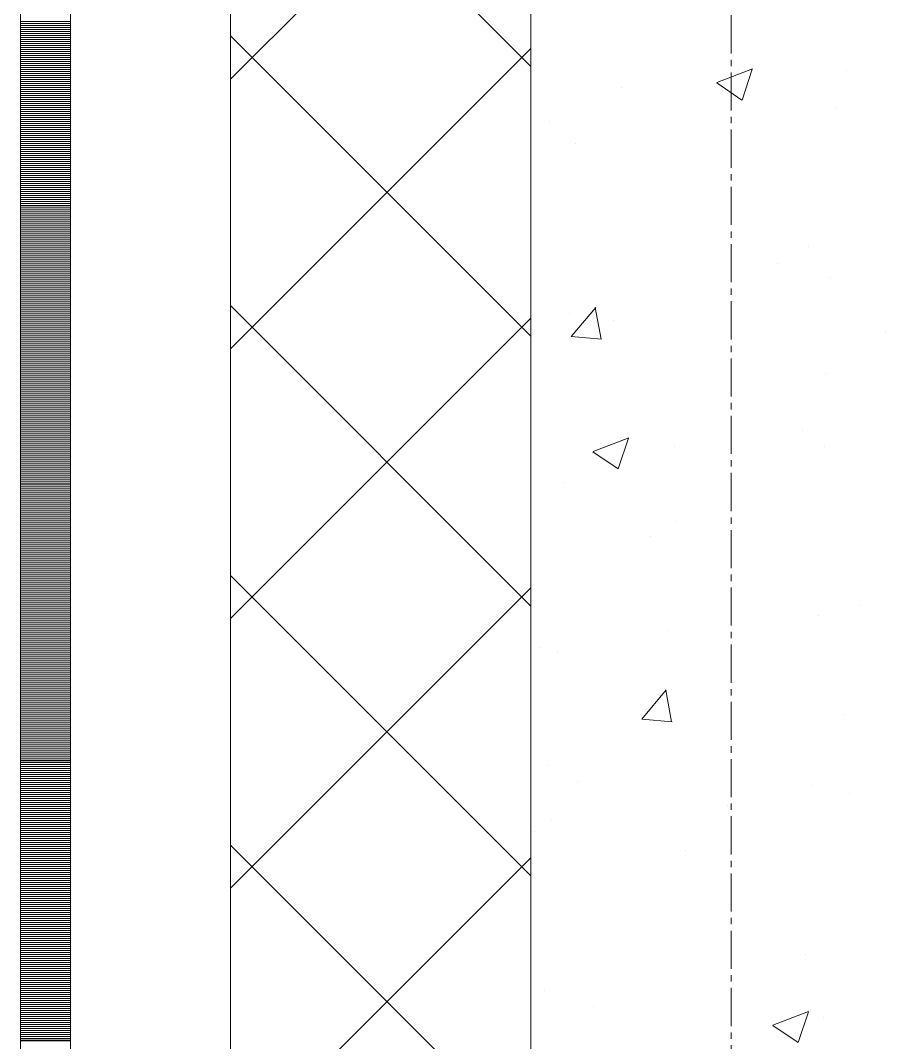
# Model space of a CAD drawing. Header units: millimetres. Extents: x 470010 to 1231400, y -134005 to 421770.
# Drawn here: x 806168 to 806603, y 144382 to 144892 of the extents above; entities that cross this region are included whole.
import ezdxf
from ezdxf.enums import TextEntityAlignment as Align

# ---------------------------------------------------------------- set-up
doc = ezdxf.new("R2010")
doc.units = ezdxf.units.MM
doc.linetypes.add('CENTER2', pattern=[28.575, 19.05, -3.175, 3.175, -3.175])
doc.linetypes.add('DASHED', pattern=[19.05, 12.7, -6.35])
doc.layers.get('Defpoints').update_dxf_attribs({"color": 140})
doc.layers.add('АР_Делит', color=120, linetype='Continuous', lineweight=0, plot=False)
for name, color, linetype, lineweight in [('АР_Стены ПЕНОблок', 52, 'Continuous', 20), ('АР_Тонкая', 254, 'Continuous', 5), ('АР_Утеплитель', 31, 'Continuous', 0), ('АР_Штриховка', 8, 'Continuous', 0)]:
    doc.layers.add(name, color=color, linetype=linetype, lineweight=lineweight)
doc.layers.add('РД_Оси_100', color=7, linetype='Continuous', lineweight=0, true_color=0x525252)
doc.styles.add('style1', font='ARIALN.TTF')

# ---------------------------------------------------------------- blocks, each defined once
blk = doc.blocks.new('СОШ_2200_АР_ОСИ_М100_28.05.24')
at = {"layer": 'АР_Делит', "color": 251, "linetype": 'DASHED', "true_color": 0x636466}
blk.add_lwpolyline([(114955, 135155), (114955, -355), (93595.036, -355), (93595.036, 13855), (94145, 13855), (94145, 68320), (66055, 68320), (66055, 13857.73), (83455, 13857.73), (83455, -355), (45245, -355), (45245, 13145), (44695, 13145), (44695, 26755), (45245, 26755), (45245, 68320), (20455, 68320), (20455, 26755), (27955, 26755), (27955, 13145), (-355, 13145), (-355, 100855)], dxfattribs=at)
at = {"layer": 'РД_Оси_100', "color": 251, "linetype": 'CENTER2', "true_color": 0x636466}
blk.add_line((0, -6155), (0, 139938.679), dxfattribs=at)
blk = doc.blocks.new('A$C9108343f')
at = {"layer": 'АР_Стены ПЕНОблок', "color": 18, "linetype": 'Continuous', "lineweight": 20, "true_color": 0x000000}
blk.add_line((140704.09, 313879.49), (140704.09, 237679.49), dxfattribs=at)
at = {"layer": 'АР_Тонкая', "color": 18, "linetype": 'Continuous', "lineweight": 5, "true_color": 0x000000}
for p, q in [((140449.09, 313879.49), (140449.09, 237679.49)), ((140474.09, 313879.49), (140474.09, 237679.49)), ((140474.09, 237679.49), (140474.09, 313879.49)), ((140554.09, 237679.49), (140554.09, 313879.49))]:
    blk.add_line(p, q, dxfattribs=at)
at = {"layer": 'АР_Утеплитель', "color": 18, "linetype": 'Continuous', "lineweight": 0, "true_color": 0x000000}
for p, q in [((140554.09, 313879.49), (140554.09, 237679.49)), ((140704.09, 237679.49), (140704.09, 313879.49))]:
    blk.add_line(p, q, dxfattribs=at)
at = {"layer": 'АР_Штриховка', "color": 18, "linetype": 'Continuous', "lineweight": 0, "true_color": 0x000000}
for p, q in [((140704.09, 245235.72), (140554.09, 245385.72)), ((140554.09, 245229.43), (140704.09, 245379.43)), ((140449.09, 245258.24), (140474.09, 245258.24)), ((140449.09, 245257.24), (140474.09, 245257.24)), ((140449.09, 245256.24), (140474.09, 245256.24)), ((140449.09, 245255.24), (140474.09, 245255.24)), ((140449.09, 245254.24), (140474.09, 245254.24)), ((140449.09, 245253.24), (140474.09, 245253.24)), ((140449.09, 245252.24), (140474.09, 245252.24)), ((140449.09, 245251.24), (140474.09, 245251.24)), ((140449.09, 245250.24), (140474.09, 245250.24)), ((140449.09, 245249.24), (140474.09, 245249.24)), ((140704.09, 245101.02), (140554.09, 245251.02)), ((140449.09, 245248.24), (140474.09, 245248.24)), ((140449.09, 245247.24), (140474.09, 245247.24)), ((140449.09, 245246.24), (140474.09, 245246.24)), ((140449.09, 245245.24), (140474.09, 245245.24)), ((140449.09, 245244.24), (140474.09, 245244.24)), ((140449.09, 245243.24), (140474.09, 245243.24)), ((140554.09, 245094.73), (140704.09, 245244.73)), ((140449.09, 245242.24), (140474.09, 245242.24)), ((140449.09, 245241.24), (140474.09, 245241.24)), ((140449.09, 245240.24), (140474.09, 245240.24)), ((140449.09, 245239.24), (140474.09, 245239.24)), ((140449.09, 245238.24), (140474.09, 245238.24)), ((140449.09, 245237.24), (140474.09, 245237.24)), ((140449.09, 245236.24), (140474.09, 245236.24)), ((140449.09, 245235.24), (140474.09, 245235.24)), ((140449.09, 245234.24), (140474.09, 245234.24)), ((140449.09, 245233.24), (140474.09, 245233.24)), ((140796.98, 245227.7), (140814.77, 245234.53)), ((140809.54, 245218.99), (140814.69, 245234.34)), ((140861.7, 245233.94), (140861.7, 245233.94)), ((140449.09, 245232.24), (140474.09, 245232.24)), ((140449.09, 245231.24), (140474.09, 245231.24)), ((140449.09, 245230.24), (140474.09, 245230.24)), ((140449.09, 245229.24), (140474.09, 245229.24)), ((140449.09, 245228.24), (140474.09, 245228.24)), ((140449.09, 245227.24), (140474.09, 245227.24)), ((140449.09, 245226.24), (140474.09, 245226.24)), ((140449.09, 245225.24), (140474.09, 245225.24)), ((140449.09, 245224.24), (140474.09, 245224.24)), ((140449.09, 245223.24), (140474.09, 245223.24)), ((140749.17, 245225.02), (140749.17, 245225.02)), ((140796.9, 245227.52), (140809.53, 245218.99)), ((140449.09, 245222.24), (140474.09, 245222.24)), ((140449.09, 245221.24), (140474.09, 245221.24)), ((140449.09, 245220.24), (140474.09, 245220.24)), ((140449.09, 245219.24), (140474.09, 245219.24)), ((140449.09, 245218.24), (140474.09, 245218.24)), ((140449.09, 245217.24), (140474.09, 245217.24)), ((140449.09, 245216.24), (140474.09, 245216.24)), ((140449.09, 245215.24), (140474.09, 245215.24)), ((140449.09, 245214.24), (140474.09, 245214.24)), ((140449.09, 245213.24), (140474.09, 245213.24)), ((140856.9, 245215.07), (140856.9, 245215.07)), ((140449.09, 245212.24), (140474.09, 245212.24)), ((140449.09, 245211.24), (140474.09, 245211.24)), ((140449.09, 245210.24), (140474.09, 245210.24)), ((140449.09, 245209.24), (140474.09, 245209.24)), ((140449.09, 245208.24), (140474.09, 245208.24)), ((140713.57, 245208.51), (140713.57, 245208.51)), ((140449.09, 245207.24), (140474.09, 245207.24)), ((140449.09, 245206.24), (140474.09, 245206.24)), ((140449.09, 245205.24), (140474.09, 245205.24)), ((140449.09, 245204.24), (140474.09, 245204.24)), ((140449.09, 245203.24), (140474.09, 245203.24)), ((140449.09, 245202.24), (140474.09, 245202.24)), ((140449.09, 245201.24), (140474.09, 245201.24)), ((140449.09, 245200.24), (140474.09, 245200.24)), ((140449.09, 245199.24), (140474.09, 245199.24)), ((140449.09, 245198.24), (140474.09, 245198.24)), ((140449.09, 245197.24), (140474.09, 245197.24)), ((140449.09, 245196.24), (140474.09, 245196.24)), ((140449.09, 245195.24), (140474.09, 245195.24)), ((140449.09, 245194.24), (140474.09, 245194.24)), ((140449.09, 245193.24), (140474.09, 245193.24)), ((140449.09, 245192.24), (140474.09, 245192.24)), ((140726.49, 245197.18), (140726.49, 245197.18)), ((140449.09, 245191.24), (140474.09, 245191.24)), ((140449.09, 245190.24), (140474.09, 245190.24)), ((140449.09, 245189.24), (140474.09, 245189.24)), ((140449.09, 245188.24), (140474.09, 245188.24)), ((140449.09, 245187.24), (140474.09, 245187.24)), ((140449.09, 245186.24), (140474.09, 245186.24)), ((140449.09, 245185.24), (140474.09, 245185.24)), ((140449.09, 245184.24), (140474.09, 245184.24)), ((140449.09, 245183.24), (140474.09, 245183.24)), ((140449.09, 245182.24), (140474.09, 245182.24)), ((140449.09, 245181.24), (140474.09, 245181.24)), ((140449.09, 245180.24), (140474.09, 245180.24)), ((140449.09, 245179.24), (140474.09, 245179.24)), ((140449.09, 245178.24), (140474.09, 245178.24)), ((140449.09, 245177.24), (140474.09, 245177.24)), ((140449.09, 245176.24), (140474.09, 245176.24)), ((140449.09, 245175.24), (140474.09, 245175.24)), ((140449.09, 245174.24), (140474.09, 245174.24)), ((140449.09, 245173.24), (140474.09, 245173.24)), ((140449.09, 245172.24), (140474.09, 245172.24)), ((140449.09, 245171.24), (140474.09, 245171.24)), ((140449.09, 245170.24), (140474.09, 245170.24)), ((140449.09, 245169.24), (140474.09, 245169.24)), ((140449.09, 245168.24), (140474.09, 245168.24)), ((140449.09, 245167.24), (140474.09, 245167.24)), ((140449.09, 245166.24), (140474.09, 245166.24)), ((140449.09, 245165.24), (140474.09, 245165.24)), ((140449.09, 245164.24), (140474.09, 245164.24)), ((140449.09, 245163.24), (140474.09, 245163.24)), ((140449.09, 245162.24), (140474.09, 245162.24)), ((140449.09, 245161.24), (140474.09, 245161.24)), ((140449.09, 245160.24), (140474.09, 245160.24)), ((140449.09, 245159.24), (140474.09, 245159.24)), ((140449.09, 245158.24), (140474.09, 245158.24)), ((140449.09, 245157.24), (140474.09, 245157.24)), ((140449.09, 245156.24), (140474.09, 245156.24)), ((140449.09, 245155.24), (140474.09, 245155.24)), ((140449.09, 245154.24), (140474.09, 245154.24)), ((140449.09, 245153.24), (140474.09, 245153.24)), ((140449.09, 245152.24), (140474.09, 245152.24)), ((140449.09, 245151.24), (140474.09, 245151.24)), ((140449.09, 245150.24), (140474.09, 245150.24)), ((140449.09, 245149.24), (140474.09, 245149.24)), ((140449.09, 245148.24), (140474.09, 245148.24)), ((140449.09, 245147.24), (140474.09, 245147.24)), ((140449.09, 245146.24), (140474.09, 245146.24)), ((140449.09, 245145.24), (140474.09, 245145.24)), ((140449.09, 245144.24), (140474.09, 245144.24)), ((140449.09, 245143.24), (140474.09, 245143.24)), ((140449.09, 245142.24), (140474.09, 245142.24)), ((140449.09, 245141.24), (140474.09, 245141.24)), ((140842.77, 245145.96), (140842.77, 245145.96)), ((140449.09, 245140.24), (140474.09, 245140.24)), ((140449.09, 245139.24), (140474.09, 245139.24)), ((140449.09, 245138.24), (140474.09, 245138.24)), ((140449.09, 245137.24), (140474.09, 245137.24)), ((140449.09, 245136.24), (140474.09, 245136.24)), ((140827.51, 245137.44), (140827.51, 245137.44)), ((140449.09, 245135.24), (140474.09, 245135.24)), ((140449.09, 245134.24), (140474.09, 245134.24)), ((140449.09, 245133.24), (140474.09, 245133.24)), ((140449.09, 245132.24), (140474.09, 245132.24)), ((140449.09, 245131.24), (140474.09, 245131.24)), ((140449.09, 245130.24), (140474.09, 245130.24)), ((140449.09, 245129.24), (140474.09, 245129.24)), ((140449.09, 245128.24), (140474.09, 245128.24)), ((140449.09, 245127.24), (140474.09, 245127.24)), ((140449.09, 245126.24), (140474.09, 245126.24)), ((140853.81, 245130.51), (140853.81, 245130.51)), ((140449.09, 245125.24), (140474.09, 245125.24)), ((140449.09, 245124.24), (140474.09, 245124.24)), ((140449.09, 245123.24), (140474.09, 245123.24)), ((140449.09, 245122.24), (140474.09, 245122.24)), ((140449.09, 245121.24), (140474.09, 245121.24)), ((140449.09, 245120.24), (140474.09, 245120.24)), ((140449.09, 245119.24), (140474.09, 245119.24)), ((140449.09, 245118.24), (140474.09, 245118.24)), ((140449.09, 245117.24), (140474.09, 245117.24)), ((140449.09, 245116.24), (140474.09, 245116.24)), ((140704.09, 244966.31), (140554.09, 245116.31)), ((140449.09, 245115.24), (140474.09, 245115.24)), ((140449.09, 245114.24), (140474.09, 245114.24)), ((140449.09, 245113.24), (140474.09, 245113.24)), ((140449.09, 245112.24), (140474.09, 245112.24)), ((140449.09, 245111.24), (140474.09, 245111.24)), ((140723.4, 245112.63), (140723.4, 245112.63)), ((140724.21, 245100.87), (140736.46, 245115.46)), ((140739.16, 245099.49), (140736.22, 245115.41)), ((140449.09, 245110.24), (140474.09, 245110.24)), ((140449.09, 245109.24), (140474.09, 245109.24)), ((140449.09, 245108.24), (140474.09, 245108.24)), ((140449.09, 245107.24), (140474.09, 245107.24)), ((140449.09, 245106.24), (140474.09, 245106.24)), ((140554.09, 244960.02), (140704.09, 245110.02)), ((140745.47, 245109.05), (140745.47, 245109.05)), ((140449.09, 245105.24), (140474.09, 245105.24)), ((140449.09, 245104.24), (140474.09, 245104.24)), ((140449.09, 245103.24), (140474.09, 245103.24)), ((140449.09, 245102.24), (140474.09, 245102.24)), ((140449.09, 245101.24), (140474.09, 245101.24)), ((140724.21, 245100.86), (140739.39, 245099.53)), ((140881.06, 245103.32), (140881.06, 245103.32)), ((140449.09, 245100.24), (140474.09, 245100.24)), ((140449.09, 245099.24), (140474.09, 245099.24)), ((140449.09, 245098.24), (140474.09, 245098.24)), ((140449.09, 245097.24), (140474.09, 245097.24)), ((140449.09, 245096.24), (140474.09, 245096.24)), ((140449.09, 245095.24), (140474.09, 245095.24)), ((140449.09, 245094.24), (140474.09, 245094.24)), ((140449.09, 245093.24), (140474.09, 245093.24)), ((140449.09, 245092.24), (140474.09, 245092.24)), ((140449.09, 245091.24), (140474.09, 245091.24)), ((140449.09, 245090.24), (140474.09, 245090.24)), ((140449.09, 245089.24), (140474.09, 245089.24)), ((140449.09, 245088.24), (140474.09, 245088.24)), ((140449.09, 245087.24), (140474.09, 245087.24)), ((140449.09, 245086.24), (140474.09, 245086.24)), ((140449.09, 245085.24), (140474.09, 245085.24)), ((140449.09, 245084.24), (140474.09, 245084.24)), ((140449.09, 245083.24), (140474.09, 245083.24)), ((140449.09, 245082.24), (140474.09, 245082.24)), ((140449.09, 245081.24), (140474.09, 245081.24)), ((140449.09, 245080.24), (140474.09, 245080.24)), ((140851.21, 245082.38), (140851.21, 245082.38)), ((140449.09, 245079.24), (140474.09, 245079.24)), ((140449.09, 245078.24), (140474.09, 245078.24)), ((140449.09, 245077.24), (140474.09, 245077.24)), ((140449.09, 245076.24), (140474.09, 245076.24)), ((140449.09, 245075.24), (140474.09, 245075.24)), ((140449.09, 245074.24), (140474.09, 245074.24)), ((140449.09, 245073.24), (140474.09, 245073.24)), ((140449.09, 245072.24), (140474.09, 245072.24)), ((140449.09, 245071.24), (140474.09, 245071.24)), ((140449.09, 245070.24), (140474.09, 245070.24)), ((140449.09, 245069.24), (140474.09, 245069.24)), ((140449.09, 245068.24), (140474.09, 245068.24)), ((140449.09, 245067.24), (140474.09, 245067.24)), ((140449.09, 245066.24), (140474.09, 245066.24)), ((140449.09, 245065.24), (140474.09, 245065.24)), ((140449.09, 245064.24), (140474.09, 245064.24)), ((140449.09, 245063.24), (140474.09, 245063.24)), ((140449.09, 245062.24), (140474.09, 245062.24)), ((140449.09, 245061.24), (140474.09, 245061.24)), ((140449.09, 245060.24), (140474.09, 245060.24)), ((140449.09, 245059.24), (140474.09, 245059.24)), ((140449.09, 245058.24), (140474.09, 245058.24)), ((140449.09, 245057.24), (140474.09, 245057.24)), ((140449.09, 245056.24), (140474.09, 245056.24)), ((140449.09, 245055.24), (140474.09, 245055.24)), ((140449.09, 245054.24), (140474.09, 245054.24)), ((140449.09, 245053.24), (140474.09, 245053.24)), ((140449.09, 245052.24), (140474.09, 245052.24)), ((140449.09, 245051.24), (140474.09, 245051.24)), ((140449.09, 245050.24), (140474.09, 245050.24)), ((140735.18, 245043.51), (140752.96, 245050.34)), ((140747.74, 245034.81), (140752.89, 245050.15)), ((140839.53, 245054.15), (140839.53, 245054.15)), ((140449.09, 245049.24), (140474.09, 245049.24)), ((140449.09, 245048.24), (140474.09, 245048.24)), ((140449.09, 245047.24), (140474.09, 245047.24)), ((140449.09, 245046.24), (140474.09, 245046.24)), ((140449.09, 245045.24), (140474.09, 245045.24)), ((140449.09, 245044.24), (140474.09, 245044.24)), ((140775.95, 245045.78), (140775.95, 245045.78)), ((140850.73, 245045.96), (140850.73, 245045.96)), ((140449.09, 245043.24), (140474.09, 245043.24)), ((140449.09, 245042.24), (140474.09, 245042.24)), ((140449.09, 245041.24), (140474.09, 245041.24)), ((140449.09, 245040.24), (140474.09, 245040.24)), ((140449.09, 245039.24), (140474.09, 245039.24)), ((140735.1, 245043.33), (140747.73, 245034.81)), ((140449.09, 245038.24), (140474.09, 245038.24)), ((140449.09, 245037.24), (140474.09, 245037.24)), ((140449.09, 245036.24), (140474.09, 245036.24)), ((140449.09, 245035.24), (140474.09, 245035.24)), ((140449.09, 245034.24), (140474.09, 245034.24)), ((140449.09, 245033.24), (140474.09, 245033.24)), ((140449.09, 245032.24), (140474.09, 245032.24)), ((140449.09, 245031.24), (140474.09, 245031.24)), ((140449.09, 245030.24), (140474.09, 245030.24)), ((140449.09, 245029.24), (140474.09, 245029.24)), ((140449.09, 245028.24), (140474.09, 245028.24)), ((140449.09, 245027.24), (140474.09, 245027.24)), ((140449.09, 245026.24), (140474.09, 245026.24)), ((140449.09, 245025.24), (140474.09, 245025.24)), ((140449.09, 245024.24), (140474.09, 245024.24)), ((140720.31, 245028.07), (140720.31, 245028.07)), ((140449.09, 245023.24), (140474.09, 245023.24)), ((140449.09, 245022.24), (140474.09, 245022.24)), ((140449.09, 245021.24), (140474.09, 245021.24)), ((140449.09, 245020.24), (140474.09, 245020.24)), ((140449.09, 245019.24), (140474.09, 245019.24)), ((140449.09, 245018.24), (140474.09, 245018.24)), ((140449.09, 245017.24), (140474.09, 245017.24)), ((140449.09, 245016.24), (140474.09, 245016.24)), ((140449.09, 245015.24), (140474.09, 245015.24)), ((140449.09, 245014.24), (140474.09, 245014.24)), ((140449.09, 245013.24), (140474.09, 245013.24)), ((140449.09, 245012.24), (140474.09, 245012.24)), ((140449.09, 245011.24), (140474.09, 245011.24)), ((140449.09, 245010.24), (140474.09, 245010.24)), ((140449.09, 245009.24), (140474.09, 245009.24)), ((140449.09, 245008.24), (140474.09, 245008.24)), ((140449.09, 245007.24), (140474.09, 245007.24)), ((140449.09, 245006.24), (140474.09, 245006.24)), ((140449.09, 245005.24), (140474.09, 245005.24)), ((140449.09, 245004.24), (140474.09, 245004.24)), ((140776.98, 245008.33), (140776.98, 245008.33)), ((140449.09, 245003.24), (140474.09, 245003.24)), ((140449.09, 245002.24), (140474.09, 245002.24)), ((140449.09, 245001.24), (140474.09, 245001.24)), ((140449.09, 245000.24), (140474.09, 245000.24)), ((140449.09, 244999.24), (140474.09, 244999.24)), ((140449.09, 244998.24), (140474.09, 244998.24)), ((140763.95, 245001.19), (140763.95, 245001.19)), ((140449.09, 244997.24), (140474.09, 244997.24)), ((140449.09, 244996.24), (140474.09, 244996.24)), ((140449.09, 244995.24), (140474.09, 244995.24)), ((140449.09, 244994.24), (140474.09, 244994.24)), ((140449.09, 244993.24), (140474.09, 244993.24)), ((140449.09, 244992.24), (140474.09, 244992.24)), ((140449.09, 244991.24), (140474.09, 244991.24)), ((140449.09, 244990.24), (140474.09, 244990.24)), ((140449.09, 244989.24), (140474.09, 244989.24)), ((140449.09, 244988.24), (140474.09, 244988.24)), ((140449.09, 244987.24), (140474.09, 244987.24)), ((140449.09, 244986.24), (140474.09, 244986.24)), ((140449.09, 244985.24), (140474.09, 244985.24)), ((140449.09, 244984.24), (140474.09, 244984.24)), ((140449.09, 244983.24), (140474.09, 244983.24)), ((140449.09, 244982.24), (140474.09, 244982.24)), ((140449.09, 244981.24), (140474.09, 244981.24)), ((140449.09, 244980.24), (140474.09, 244980.24)), ((140449.09, 244979.24), (140474.09, 244979.24)), ((140449.09, 244978.24), (140474.09, 244978.24)), ((140704.09, 244831.61), (140554.09, 244981.61)), ((140449.09, 244977.24), (140474.09, 244977.24)), ((140449.09, 244976.24), (140474.09, 244976.24)), ((140449.09, 244975.24), (140474.09, 244975.24)), ((140449.09, 244974.24), (140474.09, 244974.24)), ((140449.09, 244973.24), (140474.09, 244973.24)), ((140554.09, 244825.32), (140704.09, 244975.32)), ((140449.09, 244972.24), (140474.09, 244972.24)), ((140449.09, 244971.24), (140474.09, 244971.24)), ((140449.09, 244970.24), (140474.09, 244970.24)), ((140449.09, 244969.24), (140474.09, 244969.24)), ((140449.09, 244968.24), (140474.09, 244968.24)), ((140449.09, 244967.24), (140474.09, 244967.24)), ((140449.09, 244966.24), (140474.09, 244966.24)), ((140449.09, 244965.24), (140474.09, 244965.24)), ((140449.09, 244964.24), (140474.09, 244964.24)), ((140449.09, 244963.24), (140474.09, 244963.24)), ((140868.91, 244966.63), (140868.91, 244966.63)), ((140449.09, 244962.24), (140474.09, 244962.24)), ((140449.09, 244961.24), (140474.09, 244961.24)), ((140449.09, 244960.24), (140474.09, 244960.24)), ((140449.09, 244959.24), (140474.09, 244959.24)), ((140449.09, 244958.24), (140474.09, 244958.24)), ((140847.64, 244961.4), (140847.64, 244961.4)), ((140449.09, 244957.24), (140474.09, 244957.24)), ((140449.09, 244956.24), (140474.09, 244956.24)), ((140449.09, 244955.24), (140474.09, 244955.24)), ((140449.09, 244954.24), (140474.09, 244954.24)), ((140449.09, 244953.24), (140474.09, 244953.24)), ((140772.71, 244953.97), (140772.71, 244953.97)), ((140449.09, 244952.24), (140474.09, 244952.24)), ((140449.09, 244951.24), (140474.09, 244951.24)), ((140449.09, 244950.24), (140474.09, 244950.24)), ((140449.09, 244949.24), (140474.09, 244949.24)), ((140449.09, 244948.24), (140474.09, 244948.24)), ((140449.09, 244947.24), (140474.09, 244947.24)), ((140449.09, 244946.24), (140474.09, 244946.24)), ((140449.09, 244945.24), (140474.09, 244945.24)), ((140449.09, 244944.24), (140474.09, 244944.24)), ((140449.09, 244943.24), (140474.09, 244943.24)), ((140449.09, 244942.24), (140474.09, 244942.24)), ((140709.13, 244945.6), (140709.13, 244945.6)), ((140717.22, 244943.52), (140717.22, 244943.52)), ((140449.09, 244941.24), (140474.09, 244941.24)), ((140449.09, 244940.24), (140474.09, 244940.24)), ((140449.09, 244939.24), (140474.09, 244939.24)), ((140449.09, 244938.24), (140474.09, 244938.24)), ((140449.09, 244937.24), (140474.09, 244937.24)), ((140449.09, 244936.24), (140474.09, 244936.24)), ((140449.09, 244935.24), (140474.09, 244935.24)), ((140449.09, 244934.24), (140474.09, 244934.24)), ((140449.09, 244933.24), (140474.09, 244933.24)), ((140449.09, 244932.24), (140474.09, 244932.24)), ((140449.09, 244931.24), (140474.09, 244931.24)), ((140449.09, 244930.24), (140474.09, 244930.24)), ((140449.09, 244929.24), (140474.09, 244929.24)), ((140449.09, 244928.24), (140474.09, 244928.24)), ((140449.09, 244927.24), (140474.09, 244927.24)), ((140449.09, 244926.24), (140474.09, 244926.24)), ((140449.09, 244925.24), (140474.09, 244925.24)), ((140449.09, 244924.24), (140474.09, 244924.24)), ((140449.09, 244923.24), (140474.09, 244923.24)), ((140449.09, 244922.24), (140474.09, 244922.24)), ((140759.45, 244909.81), (140771.7, 244924.41)), ((140774.4, 244908.43), (140771.46, 244924.35)), ((140449.09, 244921.24), (140474.09, 244921.24)), ((140449.09, 244920.24), (140474.09, 244920.24)), ((140449.09, 244919.24), (140474.09, 244919.24)), ((140449.09, 244918.24), (140474.09, 244918.24)), ((140449.09, 244917.24), (140474.09, 244917.24)), ((140449.09, 244916.24), (140474.09, 244916.24)), ((140449.09, 244915.24), (140474.09, 244915.24)), ((140449.09, 244914.24), (140474.09, 244914.24)), ((140449.09, 244913.24), (140474.09, 244913.24)), ((140449.09, 244912.24), (140474.09, 244912.24)), ((140860.95, 244912.3), (140860.95, 244912.3)), ((140449.09, 244911.24), (140474.09, 244911.24)), ((140449.09, 244910.24), (140474.09, 244910.24)), ((140449.09, 244909.24), (140474.09, 244909.24)), ((140449.09, 244908.24), (140474.09, 244908.24)), ((140449.09, 244907.24), (140474.09, 244907.24)), ((140759.45, 244909.8), (140774.64, 244908.48)), ((140449.09, 244906.24), (140474.09, 244906.24)), ((140449.09, 244905.24), (140474.09, 244905.24)), ((140449.09, 244904.24), (140474.09, 244904.24)), ((140449.09, 244903.24), (140474.09, 244903.24)), ((140449.09, 244902.24), (140474.09, 244902.24)), ((140449.09, 244901.24), (140474.09, 244901.24)), ((140449.09, 244900.24), (140474.09, 244900.24)), ((140449.09, 244899.24), (140474.09, 244899.24)), ((140449.09, 244898.24), (140474.09, 244898.24)), ((140449.09, 244897.24), (140474.09, 244897.24)), ((140449.09, 244896.24), (140474.09, 244896.24)), ((140449.09, 244895.24), (140474.09, 244895.24)), ((140449.09, 244894.24), (140474.09, 244894.24)), ((140449.09, 244893.24), (140474.09, 244893.24)), ((140449.09, 244892.24), (140474.09, 244892.24)), ((140449.09, 244891.24), (140474.09, 244891.24)), ((140449.09, 244890.24), (140474.09, 244890.24)), ((140449.09, 244889.24), (140474.09, 244889.24)), ((140449.09, 244888.24), (140474.09, 244888.24)), ((140449.09, 244887.24), (140474.09, 244887.24)), ((140449.09, 244886.24), (140474.09, 244886.24)), ((140712.82, 244886.87), (140712.82, 244886.87)), ((140449.09, 244885.24), (140474.09, 244885.24)), ((140449.09, 244884.24), (140474.09, 244884.24)), ((140449.09, 244883.24), (140474.09, 244883.24)), ((140449.09, 244882.24), (140474.09, 244882.24)), ((140449.09, 244881.24), (140474.09, 244881.24)), ((140449.09, 244880.24), (140474.09, 244880.24)), ((140449.09, 244879.24), (140474.09, 244879.24)), ((140449.09, 244878.24), (140474.09, 244878.24)), ((140449.09, 244877.24), (140474.09, 244877.24)), ((140449.09, 244876.24), (140474.09, 244876.24)), ((140727.51, 244878.54), (140727.51, 244878.54)), ((140844.55, 244876.85), (140844.55, 244876.85)), ((140449.09, 244875.24), (140474.09, 244875.24)), ((140449.09, 244874.24), (140474.09, 244874.24)), ((140449.09, 244873.24), (140474.09, 244873.24)), ((140449.09, 244872.24), (140474.09, 244872.24)), ((140449.09, 244871.24), (140474.09, 244871.24)), ((140863.1, 244872.81), (140863.1, 244872.81)), ((140449.09, 244870.24), (140474.09, 244870.24)), ((140449.09, 244869.24), (140474.09, 244869.24)), ((140449.09, 244868.24), (140474.09, 244868.24)), ((140449.09, 244867.24), (140474.09, 244867.24)), ((140449.09, 244866.24), (140474.09, 244866.24)), ((140802.09, 244866.45), (140802.09, 244866.45)), ((140449.09, 244865.24), (140474.09, 244865.24)), ((140449.09, 244864.24), (140474.09, 244864.24)), ((140449.09, 244863.24), (140474.09, 244863.24)), ((140449.09, 244862.24), (140474.09, 244862.24)), ((140449.09, 244861.24), (140474.09, 244861.24)), ((140449.09, 244860.24), (140474.09, 244860.24)), ((140449.09, 244859.24), (140474.09, 244859.24)), ((140449.09, 244858.24), (140474.09, 244858.24)), ((140449.09, 244857.24), (140474.09, 244857.24)), ((140449.09, 244856.24), (140474.09, 244856.24)), ((140714.14, 244858.96), (140714.14, 244858.96)), ((140449.09, 244855.24), (140474.09, 244855.24)), ((140449.09, 244854.24), (140474.09, 244854.24)), ((140449.09, 244853.24), (140474.09, 244853.24)), ((140449.09, 244852.24), (140474.09, 244852.24)), ((140449.09, 244851.24), (140474.09, 244851.24)), ((140449.09, 244850.24), (140474.09, 244850.24)), ((140705.89, 244853.79), (140705.89, 244853.79)), ((140449.09, 244849.24), (140474.09, 244849.24)), ((140449.09, 244848.24), (140474.09, 244848.24)), ((140449.09, 244847.24), (140474.09, 244847.24)), ((140449.09, 244846.24), (140474.09, 244846.24)), ((140449.09, 244845.24), (140474.09, 244845.24)), ((140704.09, 244696.9), (140554.09, 244846.9)), ((140449.09, 244844.24), (140474.09, 244844.24)), ((140449.09, 244843.24), (140474.09, 244843.24)), ((140449.09, 244842.24), (140474.09, 244842.24)), ((140449.09, 244841.24), (140474.09, 244841.24)), ((140449.09, 244840.24), (140474.09, 244840.24)), ((140554.09, 244690.62), (140704.09, 244840.62)), ((140781.07, 244844.42), (140781.07, 244844.42)), ((140449.09, 244839.24), (140474.09, 244839.24)), ((140449.09, 244838.24), (140474.09, 244838.24)), ((140449.09, 244837.24), (140474.09, 244837.24)), ((140449.09, 244836.24), (140474.09, 244836.24)), ((140449.09, 244835.24), (140474.09, 244835.24)), ((140449.09, 244834.24), (140474.09, 244834.24)), ((140449.09, 244833.24), (140474.09, 244833.24)), ((140449.09, 244832.24), (140474.09, 244832.24)), ((140449.09, 244831.24), (140474.09, 244831.24)), ((140449.09, 244830.24), (140474.09, 244830.24)), ((140449.09, 244829.24), (140474.09, 244829.24)), ((140449.09, 244828.24), (140474.09, 244828.24)), ((140449.09, 244827.24), (140474.09, 244827.24)), ((140449.09, 244826.24), (140474.09, 244826.24)), ((140449.09, 244825.24), (140474.09, 244825.24)), ((140449.09, 244824.24), (140474.09, 244824.24)), ((140449.09, 244823.24), (140474.09, 244823.24)), ((140449.09, 244822.24), (140474.09, 244822.24)), ((140449.09, 244821.24), (140474.09, 244821.24)), ((140449.09, 244820.24), (140474.09, 244820.24)), ((140449.09, 244819.24), (140474.09, 244819.24)), ((140449.09, 244818.24), (140474.09, 244818.24)), ((140449.09, 244817.24), (140474.09, 244817.24)), ((140449.09, 244816.24), (140474.09, 244816.24)), ((140449.09, 244815.24), (140474.09, 244815.24)), ((140449.09, 244814.24), (140474.09, 244814.24)), ((140449.09, 244813.24), (140474.09, 244813.24)), ((140449.09, 244812.24), (140474.09, 244812.24)), ((140449.09, 244811.24), (140474.09, 244811.24)), ((140449.09, 244810.24), (140474.09, 244810.24)), ((140449.09, 244809.24), (140474.09, 244809.24)), ((140449.09, 244808.24), (140474.09, 244808.24)), ((140449.09, 244807.24), (140474.09, 244807.24)), ((140449.09, 244806.24), (140474.09, 244806.24)), ((140449.09, 244805.24), (140474.09, 244805.24)), ((140449.09, 244804.24), (140474.09, 244804.24)), ((140449.09, 244803.24), (140474.09, 244803.24)), ((140449.09, 244802.24), (140474.09, 244802.24)), ((140449.09, 244801.24), (140474.09, 244801.24)), ((140449.09, 244800.24), (140474.09, 244800.24)), ((140449.09, 244799.24), (140474.09, 244799.24)), ((140449.09, 244798.24), (140474.09, 244798.24)), ((140449.09, 244797.24), (140474.09, 244797.24)), ((140449.09, 244796.24), (140474.09, 244796.24)), ((140449.09, 244795.24), (140474.09, 244795.24)), ((140449.09, 244794.24), (140474.09, 244794.24)), ((140449.09, 244793.24), (140474.09, 244793.24)), ((140449.09, 244792.24), (140474.09, 244792.24)), ((140449.09, 244791.24), (140474.09, 244791.24)), ((140449.09, 244790.24), (140474.09, 244790.24)), ((140449.09, 244789.24), (140474.09, 244789.24)), ((140841.46, 244792.29), (140841.46, 244792.29)), ((140449.09, 244788.24), (140474.09, 244788.24)), ((140449.09, 244787.24), (140474.09, 244787.24)), ((140449.09, 244786.24), (140474.09, 244786.24)), ((140449.09, 244785.24), (140474.09, 244785.24)), ((140449.09, 244784.24), (140474.09, 244784.24)), ((140449.09, 244783.24), (140474.09, 244783.24)), ((140449.09, 244782.24), (140474.09, 244782.24)), ((140449.09, 244781.24), (140474.09, 244781.24)), ((140449.09, 244780.24), (140474.09, 244780.24)), ((140449.09, 244779.24), (140474.09, 244779.24)), ((140449.09, 244778.24), (140474.09, 244778.24)), ((140449.09, 244777.24), (140474.09, 244777.24)), ((140449.09, 244776.24), (140474.09, 244776.24)), ((140449.09, 244775.24), (140474.09, 244775.24)), ((140449.09, 244774.24), (140474.09, 244774.24)), ((140711.05, 244774.41), (140711.05, 244774.41)), ((140449.09, 244773.24), (140474.09, 244773.24)), ((140449.09, 244772.24), (140474.09, 244772.24)), ((140449.09, 244771.24), (140474.09, 244771.24)), ((140449.09, 244770.24), (140474.09, 244770.24)), ((140449.09, 244769.24), (140474.09, 244769.24)), ((140449.09, 244768.24), (140474.09, 244768.24)), ((140449.09, 244767.24), (140474.09, 244767.24)), ((140449.09, 244766.24), (140474.09, 244766.24)), ((140449.09, 244765.24), (140474.09, 244765.24)), ((140449.09, 244764.24), (140474.09, 244764.24)), ((140735.27, 244766.27), (140735.27, 244766.27)), ((140824.99, 244757.06), (140842.78, 244763.88)), ((140837.55, 244748.35), (140842.7, 244763.7)), ((140449.09, 244763.24), (140474.09, 244763.24)), ((140449.09, 244762.24), (140474.09, 244762.24)), ((140449.09, 244761.24), (140474.09, 244761.24)), ((140449.09, 244760.24), (140474.09, 244760.24)), ((140449.09, 244759.24), (140474.09, 244759.24)), ((140850.46, 244760.75), (140850.46, 244760.75)), ((140449.09, 244758.24), (140474.09, 244758.24)), ((140449.09, 244757.24), (140474.09, 244757.24)), ((140449.09, 244756.24), (140474.09, 244756.24)), ((140449.09, 244755.24), (140474.09, 244755.24)), ((140449.09, 244754.24), (140474.09, 244754.24)), ((140449.09, 244753.24), (140474.09, 244753.24)), ((140824.91, 244756.88), (140837.54, 244748.35)), ((140449.09, 244752.24), (140474.09, 244752.24)), ((140449.09, 244751.24), (140474.09, 244751.24)), ((140449.09, 244750.24), (140474.09, 244750.24)), ((140449.09, 244749.24), (140474.09, 244749.24))]:
    blk.add_line(p, q, dxfattribs=at)
at = {"layer": 'РД_Оси_100'}
blk.add_blockref('СОШ_2200_АР_ОСИ_М100_28.05.24', (140804.09, 223079.49), dxfattribs=at)
at = {"layer": 'Defpoints', "color": 18, "true_color": 0x000000, "style": 'style1'}
for p in [(143949.34, 316089.12), (143974.98, 281639.5), (143890.4, 273244.71), (143839.99, 264276.81), (143967.75, 254892.38), (12251.96, 104178.14), (12382.58, 96023.14)]:
    blk.add_attdef('АР-ПОМЕЩЕНИЕ:НАИМЕНОВАНИЕ', text='', height=100, dxfattribs=at).set_placement(p, align=Align.MIDDLE)
at = {"layer": 'Defpoints', "color": 18, "true_color": 0x000000, "style": 'style1', "flags": 8}
for p in [(143951.3, 279099.09), (143848.34, 269251.11), (143875.33, 260094.25), (144049.74, 250824.7), (163419.28, 238153.36), (155897.46, 237965.97), (183037.2, 237965.97), (143342.94, 237876.19)]:
    blk.add_attdef('АР-ПОМЕЩЕНИЕ:НАИМЕНОВАНИЕ', text='', height=100, dxfattribs=at).set_placement(p, align=Align.MIDDLE)

msp = doc.modelspace()

# ---------------------------------------------------------------- linework, layer by layer
at = {"layer": 'АР_Стены ПЕНОблок', "color": 18, "linetype": 'Continuous', "lineweight": 20, "true_color": 0x000000}
msp.add_line((806422.706, 213513.251), (806422.706, 137313.251), dxfattribs=at)
at = {"layer": 'АР_Тонкая', "color": 18, "linetype": 'Continuous', "lineweight": 5, "true_color": 0x000000}
for p, q in [((806167.706, 213513.251), (806167.706, 137313.251)), ((806192.706, 213513.251), (806192.706, 137313.251)), ((806192.706, 137313.251), (806192.706, 213513.251)), ((806272.706, 137313.251), (806272.706, 213513.251))]:
    msp.add_line(p, q, dxfattribs=at)
at = {"layer": 'АР_Утеплитель', "color": 18, "linetype": 'Continuous', "lineweight": 0, "true_color": 0x000000}
for p, q in [((806272.706, 213513.251), (806272.706, 137313.251)), ((806422.706, 137313.251), (806422.706, 213513.251))]:
    msp.add_line(p, q, dxfattribs=at)
at = {"layer": 'АР_Штриховка', "color": 18, "linetype": 'Continuous', "lineweight": 0, "true_color": 0x000000}
for p, q in [((806422.706, 144869.477), (806272.706, 145019.477)), ((806272.706, 144863.19), (806422.706, 145013.19)), ((806167.706, 144892), (806192.706, 144892)), ((806167.706, 144891), (806192.706, 144891)), ((806167.706, 144890), (806192.706, 144890)), ((806167.706, 144889), (806192.706, 144889)), ((806167.706, 144888), (806192.706, 144888)), ((806167.706, 144887), (806192.706, 144887)), ((806167.706, 144886), (806192.706, 144886)), ((806167.706, 144885), (806192.706, 144885)), ((806422.706, 144734.773), (806272.706, 144884.773)), ((806167.706, 144884), (806192.706, 144884)), ((806167.706, 144883), (806192.706, 144883)), ((806167.706, 144882), (806192.706, 144882)), ((806167.706, 144881), (806192.706, 144881)), ((806167.706, 144880), (806192.706, 144880)), ((806167.706, 144879), (806192.706, 144879)), ((806167.706, 144878), (806192.706, 144878)), ((806167.706, 144877), (806192.706, 144877)), ((806167.706, 144876), (806192.706, 144876)), ((806167.706, 144875), (806192.706, 144875)), ((806272.706, 144728.486), (806422.706, 144878.486)), ((806167.706, 144874), (806192.706, 144874)), ((806167.706, 144873), (806192.706, 144873)), ((806167.706, 144872), (806192.706, 144872)), ((806167.706, 144871), (806192.706, 144871)), ((806167.706, 144870), (806192.706, 144870)), ((806167.706, 144869), (806192.706, 144869)), ((806167.706, 144868), (806192.706, 144868)), ((806167.706, 144867), (806192.706, 144867)), ((806167.706, 144866), (806192.706, 144866)), ((806167.706, 144865), (806192.706, 144865)), ((806515.594, 144861.457), (806533.379, 144868.283)), ((806528.152, 144852.751), (806533.303, 144868.1)), ((806167.706, 144864), (806192.706, 144864)), ((806167.706, 144863), (806192.706, 144863)), ((806167.706, 144862), (806192.706, 144862)), ((806167.706, 144861), (806192.706, 144861)), ((806167.706, 144860), (806192.706, 144860)), ((806515.512, 144861.275), (806528.147, 144852.753)), ((806167.706, 144859), (806192.706, 144859)), ((806167.706, 144858), (806192.706, 144858)), ((806167.706, 144857), (806192.706, 144857)), ((806167.706, 144856), (806192.706, 144856)), ((806167.706, 144855), (806192.706, 144855)), ((806167.706, 144854), (806192.706, 144854)), ((806167.706, 144853), (806192.706, 144853)), ((806167.706, 144852), (806192.706, 144852)), ((806167.706, 144851), (806192.706, 144851)), ((806167.706, 144850), (806192.706, 144850)), ((806167.706, 144849), (806192.706, 144849)), ((806167.706, 144848), (806192.706, 144848)), ((806167.706, 144847), (806192.706, 144847)), ((806167.706, 144846), (806192.706, 144846)), ((806167.706, 144845), (806192.706, 144845)), ((806167.706, 144844), (806192.706, 144844)), ((806167.706, 144843), (806192.706, 144843)), ((806167.706, 144842), (806192.706, 144842)), ((806167.706, 144841), (806192.706, 144841)), ((806167.706, 144840), (806192.706, 144840)), ((806167.706, 144839), (806192.706, 144839)), ((806167.706, 144838), (806192.706, 144838)), ((806167.706, 144837), (806192.706, 144837)), ((806167.706, 144836), (806192.706, 144836)), ((806167.706, 144835), (806192.706, 144835)), ((806167.706, 144834), (806192.706, 144834)), ((806167.706, 144833), (806192.706, 144833)), ((806167.706, 144832), (806192.706, 144832)), ((806167.706, 144831), (806192.706, 144831)), ((806167.706, 144830), (806192.706, 144830)), ((806167.706, 144829), (806192.706, 144829)), ((806167.706, 144828), (806192.706, 144828)), ((806167.706, 144827), (806192.706, 144827)), ((806167.706, 144826), (806192.706, 144826)), ((806167.706, 144825), (806192.706, 144825)), ((806167.706, 144824), (806192.706, 144824)), ((806167.706, 144823), (806192.706, 144823)), ((806167.706, 144822), (806192.706, 144822)), ((806167.706, 144821), (806192.706, 144821)), ((806167.706, 144820), (806192.706, 144820)), ((806167.706, 144819), (806192.706, 144819)), ((806167.706, 144818), (806192.706, 144818)), ((806167.706, 144817), (806192.706, 144817)), ((806167.706, 144816), (806192.706, 144816)), ((806167.706, 144815), (806192.706, 144815)), ((806167.706, 144814), (806192.706, 144814)), ((806167.706, 144813), (806192.706, 144813)), ((806167.706, 144812), (806192.706, 144812)), ((806167.706, 144811), (806192.706, 144811)), ((806167.706, 144810), (806192.706, 144810)), ((806167.706, 144809), (806192.706, 144809)), ((806167.706, 144808), (806192.706, 144808)), ((806167.706, 144807), (806192.706, 144807)), ((806167.706, 144806), (806192.706, 144806)), ((806167.706, 144805), (806192.706, 144805)), ((806167.706, 144804), (806192.706, 144804)), ((806167.706, 144803), (806192.706, 144803)), ((806167.706, 144802), (806192.706, 144802)), ((806167.706, 144801), (806192.706, 144801)), ((806167.706, 144800), (806192.706, 144800)), ((806167.706, 144799), (806192.706, 144799)), ((806167.706, 144798), (806192.706, 144798)), ((806167.706, 144797), (806192.706, 144797)), ((806167.706, 144796), (806192.706, 144796)), ((806167.706, 144795), (806192.706, 144795)), ((806167.706, 144794), (806192.706, 144794)), ((806167.706, 144793), (806192.706, 144793)), ((806167.706, 144792), (806192.706, 144792)), ((806167.706, 144791), (806192.706, 144791)), ((806167.706, 144790), (806192.706, 144790)), ((806167.706, 144789), (806192.706, 144789)), ((806167.706, 144788), (806192.706, 144788)), ((806167.706, 144787), (806192.706, 144787)), ((806167.706, 144786), (806192.706, 144786)), ((806167.706, 144785), (806192.706, 144785)), ((806167.706, 144784), (806192.706, 144784)), ((806167.706, 144783), (806192.706, 144783)), ((806167.706, 144782), (806192.706, 144782)), ((806167.706, 144781), (806192.706, 144781)), ((806167.706, 144780), (806192.706, 144780)), ((806167.706, 144779), (806192.706, 144779)), ((806167.706, 144778), (806192.706, 144778)), ((806167.706, 144777), (806192.706, 144777)), ((806167.706, 144776), (806192.706, 144776)), ((806167.706, 144775), (806192.706, 144775)), ((806167.706, 144774), (806192.706, 144774)), ((806167.706, 144773), (806192.706, 144773)), ((806167.706, 144772), (806192.706, 144772)), ((806167.706, 144771), (806192.706, 144771)), ((806167.706, 144770), (806192.706, 144770)), ((806167.706, 144769), (806192.706, 144769)), ((806167.706, 144768), (806192.706, 144768)), ((806167.706, 144767), (806192.706, 144767)), ((806167.706, 144766), (806192.706, 144766)), ((806167.706, 144765), (806192.706, 144765)), ((806167.706, 144764), (806192.706, 144764)), ((806167.706, 144763), (806192.706, 144763)), ((806167.706, 144762), (806192.706, 144762)), ((806167.706, 144761), (806192.706, 144761)), ((806167.706, 144760), (806192.706, 144760)), ((806167.706, 144759), (806192.706, 144759)), ((806167.706, 144758), (806192.706, 144758)), ((806167.706, 144757), (806192.706, 144757)), ((806167.706, 144756), (806192.706, 144756)), ((806167.706, 144755), (806192.706, 144755)), ((806167.706, 144754), (806192.706, 144754)), ((806167.706, 144753), (806192.706, 144753)), ((806167.706, 144752), (806192.706, 144752)), ((806167.706, 144751), (806192.706, 144751)), ((806167.706, 144750), (806192.706, 144750)), ((806167.706, 144749), (806192.706, 144749)), ((806167.706, 144748), (806192.706, 144748)), ((806167.706, 144747), (806192.706, 144747)), ((806422.706, 144600.07), (806272.706, 144750.07)), ((806442.823, 144734.629), (806455.068, 144749.222)), ((806457.77, 144733.247), (806454.833, 144749.169)), ((806167.706, 144746), (806192.706, 144746)), ((806167.706, 144745), (806192.706, 144745)), ((806167.706, 144744), (806192.706, 144744)), ((806167.706, 144743), (806192.706, 144743)), ((806167.706, 144742), (806192.706, 144742)), ((806272.706, 144593.783), (806422.706, 144743.783)), ((806167.706, 144741), (806192.706, 144741)), ((806167.706, 144740), (806192.706, 144740)), ((806167.706, 144739), (806192.706, 144739)), ((806167.706, 144738), (806192.706, 144738)), ((806167.706, 144737), (806192.706, 144737)), ((806167.706, 144736), (806192.706, 144736)), ((806167.706, 144735), (806192.706, 144735)), ((806167.706, 144734), (806192.706, 144734)), ((806167.706, 144733), (806192.706, 144733)), ((806167.706, 144732), (806192.706, 144732)), ((806442.822, 144734.619), (806458.004, 144733.291)), ((806167.706, 144731), (806192.706, 144731)), ((806167.706, 144730), (806192.706, 144730)), ((806167.706, 144729), (806192.706, 144729)), ((806167.706, 144728), (806192.706, 144728)), ((806167.706, 144727), (806192.706, 144727)), ((806167.706, 144726), (806192.706, 144726)), ((806167.706, 144725), (806192.706, 144725)), ((806167.706, 144724), (806192.706, 144724)), ((806167.706, 144723), (806192.706, 144723)), ((806167.706, 144722), (806192.706, 144722)), ((806167.706, 144721), (806192.706, 144721)), ((806167.706, 144720), (806192.706, 144720)), ((806167.706, 144719), (806192.706, 144719)), ((806167.706, 144718), (806192.706, 144718)), ((806167.706, 144717), (806192.706, 144717)), ((806167.706, 144716), (806192.706, 144716)), ((806167.706, 144715), (806192.706, 144715)), ((806167.706, 144714), (806192.706, 144714)), ((806167.706, 144713), (806192.706, 144713)), ((806167.706, 144712), (806192.706, 144712)), ((806167.706, 144711), (806192.706, 144711)), ((806167.706, 144710), (806192.706, 144710)), ((806167.706, 144709), (806192.706, 144709)), ((806167.706, 144708), (806192.706, 144708)), ((806167.706, 144707), (806192.706, 144707)), ((806167.706, 144706), (806192.706, 144706)), ((806167.706, 144705), (806192.706, 144705)), ((806167.706, 144704), (806192.706, 144704)), ((806167.706, 144703), (806192.706, 144703)), ((806167.706, 144702), (806192.706, 144702)), ((806167.706, 144701), (806192.706, 144701)), ((806167.706, 144700), (806192.706, 144700)), ((806167.706, 144699), (806192.706, 144699)), ((806167.706, 144698), (806192.706, 144698)), ((806167.706, 144697), (806192.706, 144697)), ((806167.706, 144696), (806192.706, 144696)), ((806167.706, 144695), (806192.706, 144695)), ((806167.706, 144694), (806192.706, 144694)), ((806167.706, 144693), (806192.706, 144693)), ((806167.706, 144692), (806192.706, 144692)), ((806167.706, 144691), (806192.706, 144691)), ((806167.706, 144690), (806192.706, 144690)), ((806167.706, 144689), (806192.706, 144689)), ((806167.706, 144688), (806192.706, 144688)), ((806167.706, 144687), (806192.706, 144687)), ((806167.706, 144686), (806192.706, 144686)), ((806167.706, 144685), (806192.706, 144685)), ((806167.706, 144684), (806192.706, 144684)), ((806167.706, 144683), (806192.706, 144683)), ((806167.706, 144682), (806192.706, 144682)), ((806167.706, 144681), (806192.706, 144681)), ((806453.792, 144677.268), (806471.577, 144684.095)), ((806466.35, 144668.563), (806471.5, 144683.912)), ((806167.706, 144680), (806192.706, 144680)), ((806167.706, 144679), (806192.706, 144679)), ((806167.706, 144678), (806192.706, 144678)), ((806167.706, 144677), (806192.706, 144677)), ((806167.706, 144676), (806192.706, 144676)), ((806453.71, 144677.087), (806466.345, 144668.565)), ((806167.706, 144675), (806192.706, 144675)), ((806167.706, 144674), (806192.706, 144674)), ((806167.706, 144673), (806192.706, 144673)), ((806167.706, 144672), (806192.706, 144672)), ((806167.706, 144671), (806192.706, 144671)), ((806167.706, 144670), (806192.706, 144670)), ((806167.706, 144669), (806192.706, 144669)), ((806167.706, 144668), (806192.706, 144668)), ((806167.706, 144667), (806192.706, 144667)), ((806167.706, 144666), (806192.706, 144666)), ((806167.706, 144665), (806192.706, 144665)), ((806167.706, 144664), (806192.706, 144664)), ((806167.706, 144663), (806192.706, 144663)), ((806167.706, 144662), (806192.706, 144662)), ((806167.706, 144661), (806192.706, 144661)), ((806167.706, 144660), (806192.706, 144660)), ((806167.706, 144659), (806192.706, 144659)), ((806167.706, 144658), (806192.706, 144658)), ((806167.706, 144657), (806192.706, 144657)), ((806167.706, 144656), (806192.706, 144656)), ((806167.706, 144655), (806192.706, 144655)), ((806167.706, 144654), (806192.706, 144654)), ((806167.706, 144653), (806192.706, 144653)), ((806167.706, 144652), (806192.706, 144652)), ((806167.706, 144651), (806192.706, 144651)), ((806167.706, 144650), (806192.706, 144650)), ((806167.706, 144649), (806192.706, 144649)), ((806167.706, 144648), (806192.706, 144648)), ((806167.706, 144647), (806192.706, 144647)), ((806167.706, 144646), (806192.706, 144646)), ((806167.706, 144645), (806192.706, 144645)), ((806167.706, 144644), (806192.706, 144644)), ((806167.706, 144643), (806192.706, 144643)), ((806167.706, 144642), (806192.706, 144642)), ((806167.706, 144641), (806192.706, 144641)), ((806167.706, 144640), (806192.706, 144640)), ((806167.706, 144639), (806192.706, 144639)), ((806167.706, 144638), (806192.706, 144638)), ((806167.706, 144637), (806192.706, 144637)), ((806167.706, 144636), (806192.706, 144636)), ((806167.706, 144635), (806192.706, 144635)), ((806167.706, 144634), (806192.706, 144634)), ((806167.706, 144633), (806192.706, 144633)), ((806167.706, 144632), (806192.706, 144632)), ((806167.706, 144631), (806192.706, 144631)), ((806167.706, 144630), (806192.706, 144630)), ((806167.706, 144629), (806192.706, 144629)), ((806167.706, 144628), (806192.706, 144628)), ((806167.706, 144627), (806192.706, 144627)), ((806167.706, 144626), (806192.706, 144626)), ((806167.706, 144625), (806192.706, 144625)), ((806167.706, 144624), (806192.706, 144624)), ((806167.706, 144623), (806192.706, 144623)), ((806167.706, 144622), (806192.706, 144622)), ((806167.706, 144621), (806192.706, 144621)), ((806167.706, 144620), (806192.706, 144620)), ((806167.706, 144619), (806192.706, 144619)), ((806167.706, 144618), (806192.706, 144618)), ((806167.706, 144617), (806192.706, 144617)), ((806167.706, 144616), (806192.706, 144616)), ((806167.706, 144615), (806192.706, 144615)), ((806422.706, 144465.366), (806272.706, 144615.366)), ((806167.706, 144614), (806192.706, 144614)), ((806167.706, 144613), (806192.706, 144613)), ((806167.706, 144612), (806192.706, 144612)), ((806167.706, 144611), (806192.706, 144611)), ((806167.706, 144610), (806192.706, 144610)), ((806272.706, 144459.079), (806422.706, 144609.079)), ((806167.706, 144609), (806192.706, 144609)), ((806167.706, 144608), (806192.706, 144608)), ((806167.706, 144607), (806192.706, 144607)), ((806167.706, 144606), (806192.706, 144606)), ((806167.706, 144605), (806192.706, 144605)), ((806167.706, 144604), (806192.706, 144604)), ((806167.706, 144603), (806192.706, 144603)), ((806167.706, 144602), (806192.706, 144602)), ((806167.706, 144601), (806192.706, 144601)), ((806167.706, 144600), (806192.706, 144600)), ((806167.706, 144599), (806192.706, 144599)), ((806167.706, 144598), (806192.706, 144598)), ((806167.706, 144597), (806192.706, 144597)), ((806167.706, 144596), (806192.706, 144596)), ((806167.706, 144595), (806192.706, 144595)), ((806167.706, 144594), (806192.706, 144594)), ((806167.706, 144593), (806192.706, 144593)), ((806167.706, 144592), (806192.706, 144592)), ((806167.706, 144591), (806192.706, 144591)), ((806167.706, 144590), (806192.706, 144590)), ((806167.706, 144589), (806192.706, 144589)), ((806167.706, 144588), (806192.706, 144588)), ((806167.706, 144587), (806192.706, 144587)), ((806167.706, 144586), (806192.706, 144586)), ((806167.706, 144585), (806192.706, 144585)), ((806167.706, 144584), (806192.706, 144584)), ((806167.706, 144583), (806192.706, 144583)), ((806167.706, 144582), (806192.706, 144582)), ((806167.706, 144581), (806192.706, 144581)), ((806167.706, 144580), (806192.706, 144580)), ((806167.706, 144579), (806192.706, 144579)), ((806167.706, 144578), (806192.706, 144578)), ((806167.706, 144577), (806192.706, 144577)), ((806167.706, 144576), (806192.706, 144576)), ((806167.706, 144575), (806192.706, 144575)), ((806167.706, 144574), (806192.706, 144574)), ((806167.706, 144573), (806192.706, 144573)), ((806167.706, 144572), (806192.706, 144572)), ((806167.706, 144571), (806192.706, 144571)), ((806167.706, 144570), (806192.706, 144570)), ((806167.706, 144569), (806192.706, 144569)), ((806167.706, 144568), (806192.706, 144568)), ((806167.706, 144567), (806192.706, 144567)), ((806167.706, 144566), (806192.706, 144566)), ((806167.706, 144565), (806192.706, 144565)), ((806167.706, 144564), (806192.706, 144564)), ((806167.706, 144563), (806192.706, 144563)), ((806167.706, 144562), (806192.706, 144562)), ((806167.706, 144561), (806192.706, 144561)), ((806167.706, 144560), (806192.706, 144560)), ((806167.706, 144559), (806192.706, 144559)), ((806167.706, 144558), (806192.706, 144558)), ((806478.067, 144543.572), (806490.312, 144558.165)), ((806493.012, 144542.19), (806490.075, 144558.112)), ((806167.706, 144557), (806192.706, 144557)), ((806167.706, 144556), (806192.706, 144556)), ((806167.706, 144555), (806192.706, 144555)), ((806167.706, 144554), (806192.706, 144554)), ((806167.706, 144553), (806192.706, 144553)), ((806167.706, 144552), (806192.706, 144552)), ((806167.706, 144551), (806192.706, 144551)), ((806167.706, 144550), (806192.706, 144550)), ((806167.706, 144549), (806192.706, 144549)), ((806167.706, 144548), (806192.706, 144548)), ((806167.706, 144547), (806192.706, 144547)), ((806167.706, 144546), (806192.706, 144546)), ((806167.706, 144545), (806192.706, 144545)), ((806167.706, 144544), (806192.706, 144544)), ((806167.706, 144543), (806192.706, 144543)), ((806478.066, 144543.562), (806493.248, 144542.234)), ((806167.706, 144542), (806192.706, 144542)), ((806167.706, 144541), (806192.706, 144541)), ((806167.706, 144540), (806192.706, 144540)), ((806167.706, 144539), (806192.706, 144539)), ((806167.706, 144538), (806192.706, 144538)), ((806167.706, 144537), (806192.706, 144537)), ((806167.706, 144536), (806192.706, 144536)), ((806167.706, 144535), (806192.706, 144535)), ((806167.706, 144534), (806192.706, 144534)), ((806167.706, 144533), (806192.706, 144533)), ((806167.706, 144532), (806192.706, 144532)), ((806167.706, 144531), (806192.706, 144531)), ((806167.706, 144530), (806192.706, 144530)), ((806167.706, 144529), (806192.706, 144529)), ((806167.706, 144528), (806192.706, 144528)), ((806167.706, 144527), (806192.706, 144527)), ((806167.706, 144526), (806192.706, 144526)), ((806167.706, 144525), (806192.706, 144525)), ((806167.706, 144524), (806192.706, 144524)), ((806167.706, 144523), (806192.706, 144523)), ((806167.706, 144522), (806192.706, 144522)), ((806167.706, 144521), (806192.706, 144521)), ((806167.706, 144520), (806192.706, 144520)), ((806167.706, 144519), (806192.706, 144519)), ((806167.706, 144518), (806192.706, 144518)), ((806167.706, 144517), (806192.706, 144517)), ((806167.706, 144516), (806192.706, 144516)), ((806167.706, 144515), (806192.706, 144515)), ((806167.706, 144514), (806192.706, 144514)), ((806167.706, 144513), (806192.706, 144513)), ((806167.706, 144512), (806192.706, 144512)), ((806167.706, 144511), (806192.706, 144511)), ((806167.706, 144510), (806192.706, 144510)), ((806167.706, 144509), (806192.706, 144509)), ((806167.706, 144508), (806192.706, 144508)), ((806167.706, 144507), (806192.706, 144507)), ((806167.706, 144506), (806192.706, 144506)), ((806167.706, 144505), (806192.706, 144505)), ((806167.706, 144504), (806192.706, 144504)), ((806167.706, 144503), (806192.706, 144503)), ((806167.706, 144502), (806192.706, 144502)), ((806167.706, 144501), (806192.706, 144501)), ((806167.706, 144500), (806192.706, 144500)), ((806167.706, 144499), (806192.706, 144499)), ((806167.706, 144498), (806192.706, 144498)), ((806167.706, 144497), (806192.706, 144497)), ((806167.706, 144496), (806192.706, 144496)), ((806167.706, 144495), (806192.706, 144495)), ((806167.706, 144494), (806192.706, 144494)), ((806167.706, 144493), (806192.706, 144493)), ((806167.706, 144492), (806192.706, 144492)), ((806167.706, 144491), (806192.706, 144491)), ((806167.706, 144490), (806192.706, 144490)), ((806167.706, 144489), (806192.706, 144489)), ((806167.706, 144488), (806192.706, 144488)), ((806167.706, 144487), (806192.706, 144487)), ((806167.706, 144486), (806192.706, 144486)), ((806167.706, 144485), (806192.706, 144485)), ((806167.706, 144484), (806192.706, 144484)), ((806167.706, 144483), (806192.706, 144483)), ((806167.706, 144482), (806192.706, 144482)), ((806167.706, 144481), (806192.706, 144481)), ((806167.706, 144480), (806192.706, 144480)), ((806167.706, 144479), (806192.706, 144479)), ((806167.706, 144478), (806192.706, 144478)), ((806167.706, 144477), (806192.706, 144477)), ((806422.706, 144330.662), (806272.706, 144480.662)), ((806167.706, 144476), (806192.706, 144476)), ((806167.706, 144475), (806192.706, 144475)), ((806167.706, 144474), (806192.706, 144474)), ((806167.706, 144473), (806192.706, 144473)), ((806167.706, 144472), (806192.706, 144472)), ((806272.706, 144324.375), (806422.706, 144474.375)), ((806167.706, 144471), (806192.706, 144471)), ((806167.706, 144470), (806192.706, 144470)), ((806167.706, 144469), (806192.706, 144469)), ((806167.706, 144468), (806192.706, 144468)), ((806167.706, 144467), (806192.706, 144467)), ((806167.706, 144466), (806192.706, 144466)), ((806167.706, 144465), (806192.706, 144465)), ((806167.706, 144464), (806192.706, 144464)), ((806167.706, 144463), (806192.706, 144463)), ((806167.706, 144462), (806192.706, 144462)), ((806167.706, 144461), (806192.706, 144461)), ((806167.706, 144460), (806192.706, 144460)), ((806167.706, 144459), (806192.706, 144459)), ((806167.706, 144458), (806192.706, 144458)), ((806167.706, 144457), (806192.706, 144457)), ((806167.706, 144456), (806192.706, 144456)), ((806167.706, 144455), (806192.706, 144455)), ((806167.706, 144454), (806192.706, 144454)), ((806167.706, 144453), (806192.706, 144453)), ((806167.706, 144452), (806192.706, 144452)), ((806167.706, 144451), (806192.706, 144451)), ((806167.706, 144450), (806192.706, 144450)), ((806167.706, 144449), (806192.706, 144449)), ((806167.706, 144448), (806192.706, 144448)), ((806167.706, 144447), (806192.706, 144447)), ((806167.706, 144446), (806192.706, 144446)), ((806167.706, 144445), (806192.706, 144445)), ((806167.706, 144444), (806192.706, 144444)), ((806167.706, 144443), (806192.706, 144443)), ((806167.706, 144442), (806192.706, 144442)), ((806167.706, 144441), (806192.706, 144441)), ((806167.706, 144440), (806192.706, 144440)), ((806167.706, 144439), (806192.706, 144439)), ((806167.706, 144438), (806192.706, 144438)), ((806167.706, 144437), (806192.706, 144437)), ((806167.706, 144436), (806192.706, 144436)), ((806167.706, 144435), (806192.706, 144435)), ((806167.706, 144434), (806192.706, 144434)), ((806167.706, 144433), (806192.706, 144433)), ((806167.706, 144432), (806192.706, 144432)), ((806167.706, 144431), (806192.706, 144431)), ((806167.706, 144430), (806192.706, 144430)), ((806167.706, 144429), (806192.706, 144429)), ((806167.706, 144428), (806192.706, 144428)), ((806167.706, 144427), (806192.706, 144427)), ((806167.706, 144426), (806192.706, 144426)), ((806167.706, 144425), (806192.706, 144425)), ((806167.706, 144424), (806192.706, 144424)), ((806167.706, 144423), (806192.706, 144423)), ((806167.706, 144422), (806192.706, 144422)), ((806167.706, 144421), (806192.706, 144421)), ((806167.706, 144420), (806192.706, 144420)), ((806167.706, 144419), (806192.706, 144419)), ((806167.706, 144418), (806192.706, 144418)), ((806167.706, 144417), (806192.706, 144417)), ((806167.706, 144416), (806192.706, 144416)), ((806167.706, 144415), (806192.706, 144415)), ((806167.706, 144414), (806192.706, 144414)), ((806167.706, 144413), (806192.706, 144413)), ((806167.706, 144412), (806192.706, 144412)), ((806167.706, 144411), (806192.706, 144411)), ((806167.706, 144410), (806192.706, 144410)), ((806167.706, 144409), (806192.706, 144409)), ((806167.706, 144408), (806192.706, 144408)), ((806167.706, 144407), (806192.706, 144407)), ((806167.706, 144406), (806192.706, 144406)), ((806167.706, 144405), (806192.706, 144405)), ((806167.706, 144404), (806192.706, 144404)), ((806167.706, 144403), (806192.706, 144403)), ((806167.706, 144402), (806192.706, 144402)), ((806167.706, 144401), (806192.706, 144401)), ((806167.706, 144400), (806192.706, 144400)), ((806167.706, 144399), (806192.706, 144399)), ((806167.706, 144398), (806192.706, 144398)), ((806167.706, 144397), (806192.706, 144397)), ((806167.706, 144396), (806192.706, 144396)), ((806167.706, 144395), (806192.706, 144395)), ((806543.605, 144390.815), (806561.389, 144397.642)), ((806556.163, 144382.11), (806561.313, 144397.459)), ((806167.706, 144394), (806192.706, 144394)), ((806167.706, 144393), (806192.706, 144393)), ((806167.706, 144392), (806192.706, 144392)), ((806167.706, 144391), (806192.706, 144391)), ((806167.706, 144390), (806192.706, 144390)), ((806543.522, 144390.634), (806556.157, 144382.112)), ((806167.706, 144389), (806192.706, 144389)), ((806167.706, 144388), (806192.706, 144388)), ((806167.706, 144387), (806192.706, 144387)), ((806167.706, 144386), (806192.706, 144386)), ((806167.706, 144385), (806192.706, 144385)), ((806167.706, 144384), (806192.706, 144384)), ((806167.706, 144383), (806192.706, 144383))]:
    msp.add_line(p, q, dxfattribs=at)

# ---------------------------------------------------------------- block references
msp.add_blockref('A$C9108343f', (665718.612, -100366.242))
at = {"layer": 'РД_Оси_100'}
msp.add_blockref('СОШ_2200_АР_ОСИ_М100_28.05.24', (806522.706, 122713.251), dxfattribs=at)

doc.saveas('drawing.dxf')
